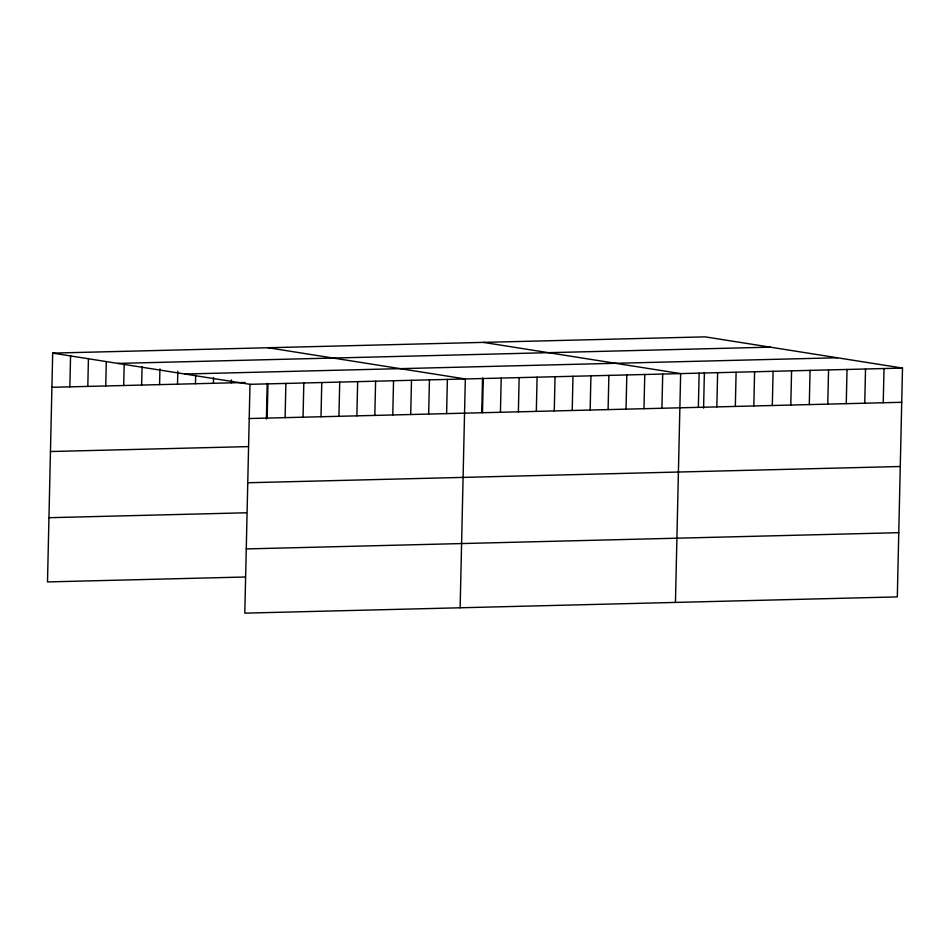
<?xml version="1.0" encoding="UTF-8"?>
<svg xmlns="http://www.w3.org/2000/svg" width="950" height="950" viewBox="0 0 950 950"><rect width="100%" height="100%" fill="white"/><g stroke="black" fill="none" stroke-linecap="round" stroke-linejoin="round"><path stroke-width="1.43" d="M52.689 353.103L249.993 384.322L244.803 613.142L897.311 596.897L902.5 368.077L705.197 336.858L52.689 353.103L47.5 581.923L244.886 577.006M69.861 386.864L70.573 355.502M87.804 386.412L88.421 359.338M105.747 385.973L106.293 361.736M123.69 385.522L124.177 364.147M141.633 385.071L142.061 366.546M159.576 384.631L159.933 368.944M177.519 384.18L177.816 371.355M195.463 383.729L195.664 375.179M213.406 383.289L213.536 377.589M231.361 382.838L231.42 379.988M266.404 419.057L267.211 383.372M267.164 418.083L267.936 383.883M285.107 417.644L285.879 383.432M303.05 417.192L303.822 382.981M320.993 416.741L321.777 382.541M338.936 416.302L339.72 382.09M356.879 415.851L357.663 381.639M374.822 415.399L375.606 381.199M392.766 414.96L393.549 380.748M410.709 414.509L411.492 380.309M428.664 414.069L429.436 379.858M446.607 413.618L447.379 379.406M460.133 607.786L465.322 378.967L268.019 347.736M481.757 412.264L482.541 378.017M482.493 412.728L483.265 378.516M500.436 412.276L501.208 378.064M518.379 411.825L519.151 377.625M536.322 411.386L537.094 377.174M554.266 410.934L555.038 376.734M572.209 410.495L572.981 376.283M590.152 410.044L590.924 375.832M608.095 409.593L608.879 375.392M626.038 409.153L626.822 374.941M643.981 408.702L644.765 374.49M661.924 408.251L662.708 374.051M675.45 602.419L680.651 373.599L483.348 342.38M698.357 407.348L699.141 373.136M703.582 408.168L704.389 372.495M716.846 406.885L717.618 372.685M735.336 406.434L736.107 372.222M753.825 405.971L754.597 371.759M772.314 405.508L773.086 371.296M790.804 405.044L791.576 370.844M809.281 404.581L810.065 370.381M827.771 404.13L828.554 369.918M846.26 403.667L847.032 369.455M864.749 403.204L865.521 369.004M883.239 402.741L884.011 368.541M117.8 363.411L770.307 347.154M184.882 374.015L837.389 357.77M51.917 387.303L245.159 382.494M249.993 384.322L902.5 368.077M249.221 418.534L901.728 402.289M50.457 451.535L247.843 446.619M247.76 482.754L900.268 466.509M48.961 517.702L246.335 512.786M246.264 548.922L898.759 532.677"/></g></svg>
